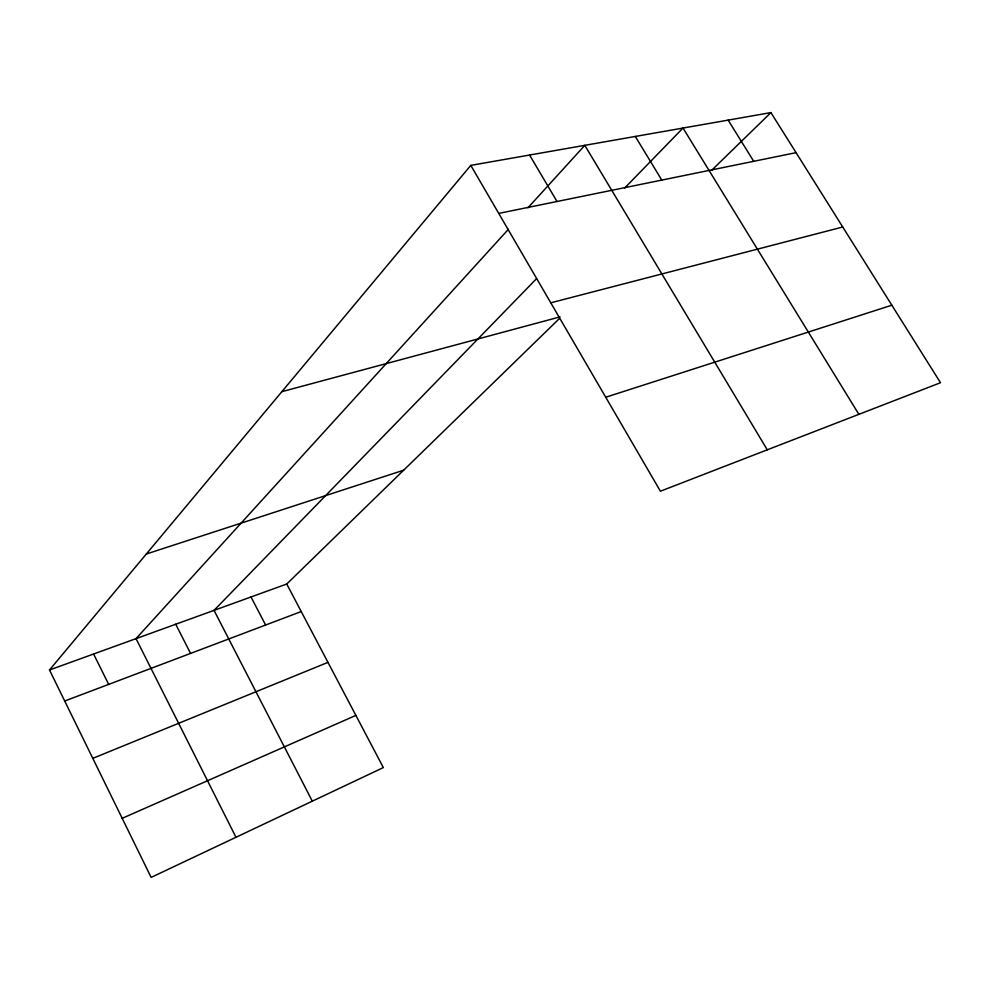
<?xml version="1.0" encoding="UTF-8"?>
<svg xmlns="http://www.w3.org/2000/svg" width="990" height="990" viewBox="0 0 990 990"><rect width="100%" height="100%" fill="white"/><g stroke="black" fill="none" stroke-linecap="round" stroke-linejoin="round"><path stroke-width="1.49" d="M559.313 318.632L286.741 584.026L383.34 767.584L151.136 877.4L49.5 669.982L470.795 165.379L770.913 112.6L940.5 382.722L660.417 491.213L470.795 165.379M508.39 229.309L136.026 638.637L235.979 837.28M528.004 207.764L584.793 145.332L767.275 449.819M536.568 278.66L214.026 610.372L312.308 801.17M624.74 187.976L683.001 128.056L858.875 414.34M711.773 170.181L770.913 112.6M122.178 818.322L355.88 715.399M92.8 758.352L327.962 662.36M64.709 701.019L301.22 611.56M49.5 669.982L286.741 584.026M146.31 554.016L403.648 470.2M605.732 397.238L891.829 305.205M281.865 391.669L560.043 316.887M550.774 302.816L842.738 227.007M498.75 213.407L796.059 152.658M728.145 120.124L753.724 161.308M635.295 136.447L661.79 180.093M529.576 155.046L557.024 201.502M251.002 596.97L265.617 625.024M175.725 624.245L190.575 653.412M93.592 654.006L108.677 684.387"/></g></svg>
